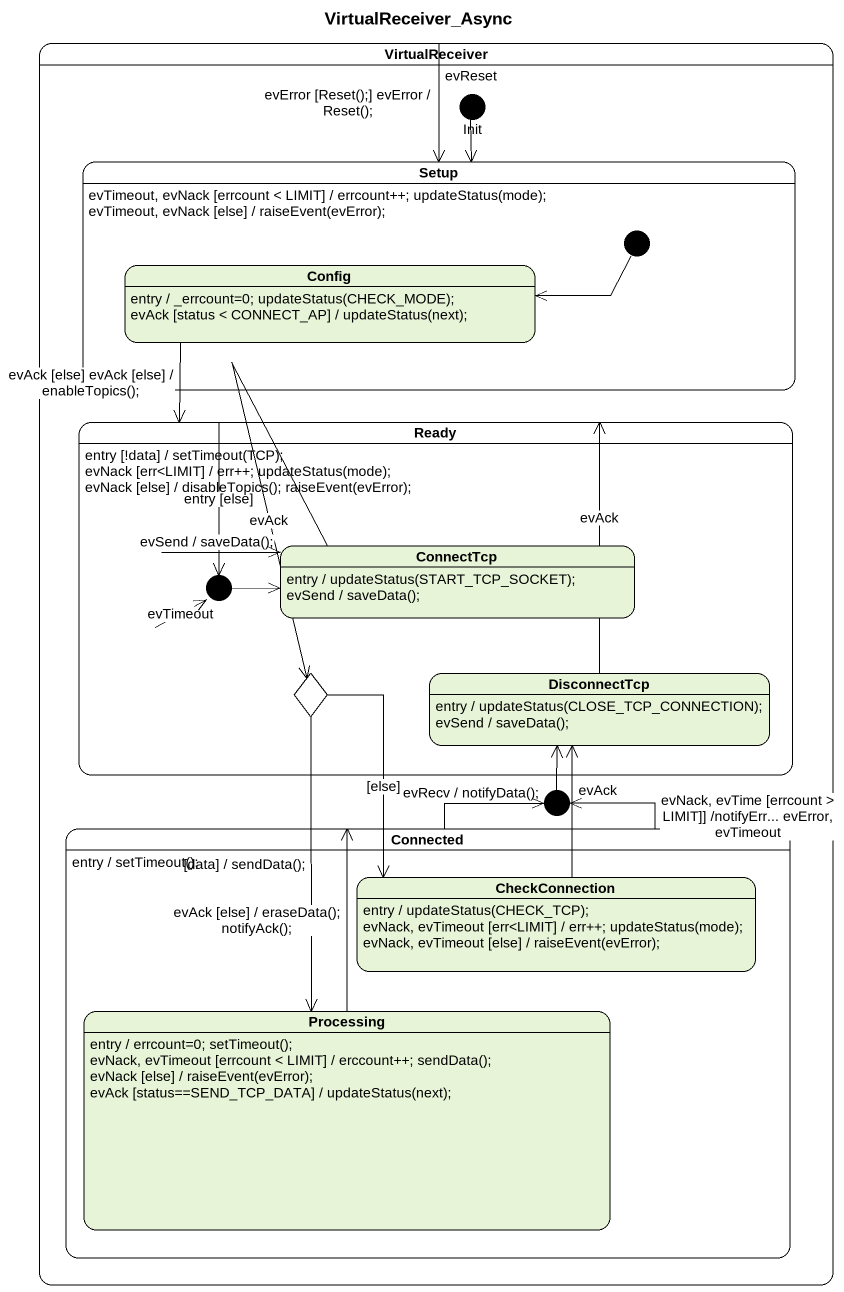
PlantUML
@startuml
title VirtualReceiver_Async
hide empty description
state VirtualReceiver {
  state Init <<start>>
  state Setup {
    state Config
    Config : entry / _errcount=0; updateStatus(CHECK_MODE);
    Config : evAck [status < CONNECT_AP] / updateStatus(next);
    [*] -left-> Config
  }
  Setup : evTimeout, evNack [errcount < LIMIT] / errcount++; updateStatus(mode);
  Setup : evTimeout, evNack [else] / raiseEvent(evError);
  state Ready {
    state ConnectTcp
    ConnectTcp : entry / updateStatus(START_TCP_SOCKET);
    ConnectTcp : evSend / saveData();
    state junction1 <<choice>>
    state choice1 <<choice>>
    state DisconnectTcp
    DisconnectTcp : entry / updateStatus(CLOSE_TCP_CONNECTION);
    DisconnectTcp : evSend / saveData();
  }
  Ready : entry [!data] / setTimeout(TCP);
  Ready : evNack [err<LIMIT] / err++; updateStatus(mode);
  Ready : evNack [else] / disableTopics(); raiseEvent(evError);
  state junction2 <<choice>>
  state Connected {
    state CheckConnection
    CheckConnection : entry / updateStatus(CHECK_TCP);
    CheckConnection : evNack, evTimeout [err<LIMIT] / err++; updateStatus(mode);
    CheckConnection : evNack, evTimeout [else] / raiseEvent(evError);
    state Processing
    Processing : entry / errcount=0; setTimeout();
    Processing : evNack, evTimeout [errcount < LIMIT] / erccount++; sendData();
    Processing : evNack [else] / raiseEvent(evError);
    Processing : evAck [status==SEND_TCP_DATA] / updateStatus(next);
  }
  Connected : entry / setTimeout();
}
VirtualReceiver -up-> Setup : evError [Reset();] evError / Reset();
VirtualReceiver -up-> Setup : evReset
Init --> Setup
Config --> Ready : evAck [else] evAck [else] / enableTopics();
Ready -up-> ConnectTcp : evSend / saveData();
Ready -left-> junction1 : evTimeout
Ready -left-> junction1 : entry [else]
ConnectTcp --> choice1 : evAck
junction1 -right-> ConnectTcp
choice1 --> CheckConnection : [else]
choice1 --> Processing : [data] / sendData();
DisconnectTcp -up-> Ready : evAck
junction2 -up-> DisconnectTcp
Connected -up-> junction2 : evNack, evTime [errcount > LIMIT]] /notifyErr... evError, evTimeout
Connected -up-> junction2 : evRecv / notifyData();
CheckConnection -up-> DisconnectTcp : evAck
Processing -up-> Connected : evAck [else] / eraseData(); notifyAck();
@enduml
